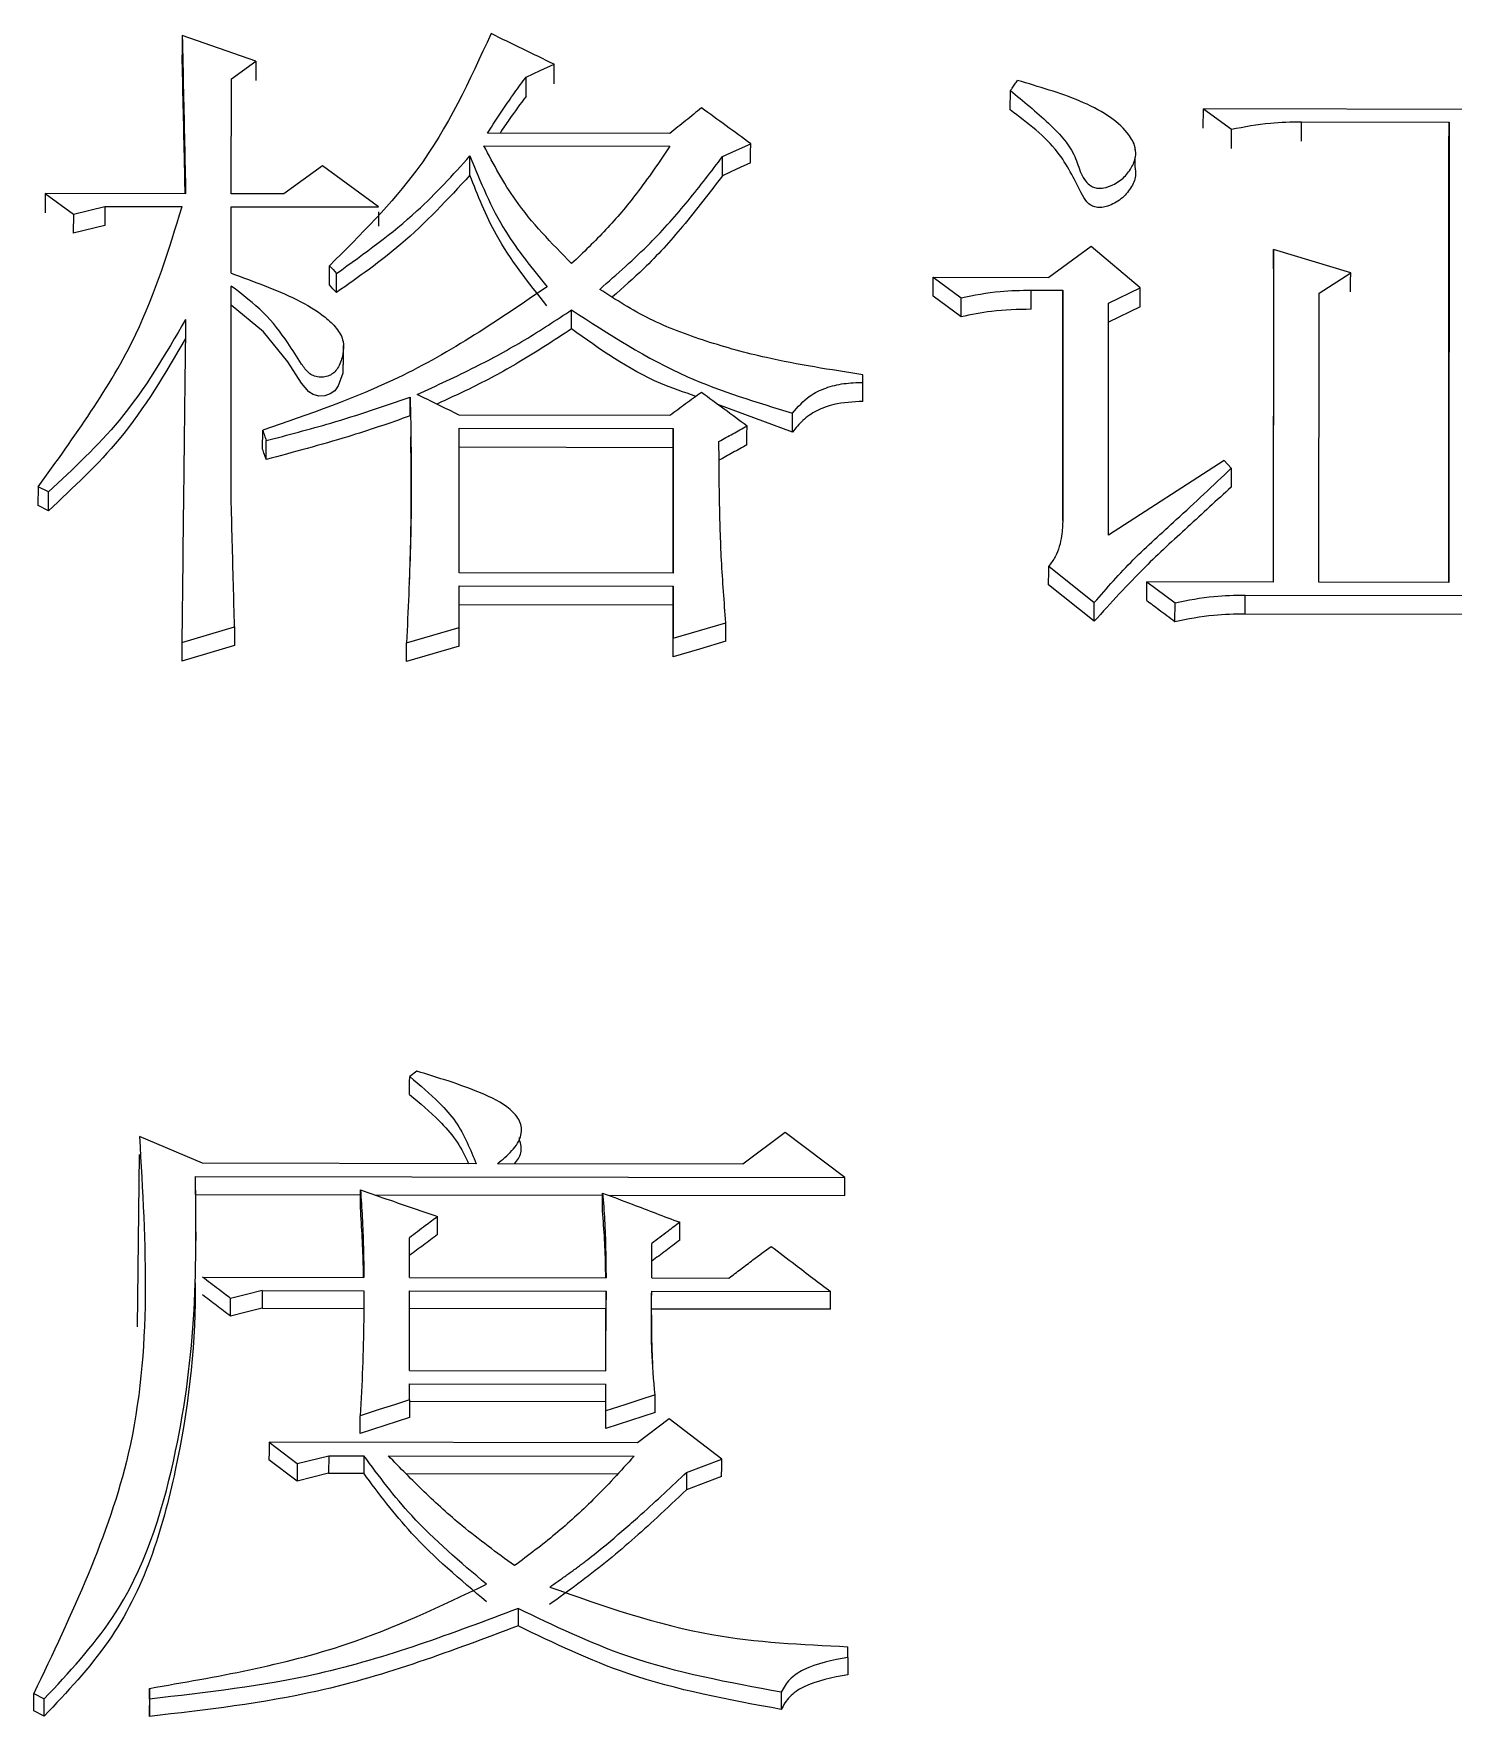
# Model space of a CAD drawing. Header units: millimetres. Extents: x 2104 to 4053, y 855 to 2233.
# Drawn here: x 2520.48 to 2524.86, y 2073.18 to 2078.37 of the extents above; entities that cross this region are included whole.
import ezdxf

# ---------------------------------------------------------------- set-up
doc = ezdxf.new("R2010")
doc.units = ezdxf.units.MM

msp = doc.modelspace()

# ---------------------------------------------------------------- linework, layer by layer
at = {"color": 7, "linetype": 'Continuous', "lineweight": 25}
for p, q in [((2520.9369, 2078.3595), (2520.9366, 2078.2996)), ((2521.164, 2078.2806), (2520.9369, 2078.3595)), ((2521.0882, 2078.2258), (2521.164, 2078.2806)), ((2521.088, 2077.8715), (2521.0882, 2078.2258)), ((2521.9967, 2078.1722), (2521.9969, 2078.2319)), ((2523.4894, 2078.1303), (2523.4897, 2078.1899)), ((2524.0843, 2078.0742), (2524.0846, 2078.1338)), ((2524.0846, 2078.1338), (2524.1711, 2078.0707)), ((2525.3718, 2078.1314), (2524.0846, 2078.1338)), ((2522.4403, 2078.0581), (2521.8778, 2078.0592)), ((2524.1708, 2078.0112), (2524.1711, 2078.0707)), ((2524.3872, 2078.0344), (2524.3874, 2078.0939)), ((2524.3874, 2078.0939), (2524.8418, 2078.0931)), ((2524.8418, 2078.0931), (2524.8409, 2076.673)), ((2521.867, 2078.0198), (2522.4403, 2078.0188)), ((2523.8741, 2078.0069), (2523.8742, 2078.0154)), ((2524.8407, 2076.673), (2524.8415, 2078.0335)), ((2521.3693, 2077.9577), (2521.2503, 2077.8712)), ((2521.5423, 2077.8312), (2521.3693, 2077.9577)), ((2521.8235, 2077.9291), (2521.8237, 2077.9884)), ((2522.6023, 2077.9276), (2522.6025, 2077.987)), ((2523.8739, 2077.9556), (2523.874, 2077.9848)), ((2520.5147, 2077.8726), (2520.6012, 2077.8093)), ((2520.9474, 2077.8718), (2520.5147, 2077.8726)), ((2521.2503, 2077.8712), (2521.088, 2077.8715)), ((2520.6012, 2077.8093), (2520.601, 2077.7501)), ((2520.6012, 2077.8093), (2520.6986, 2077.8328)), ((2520.6986, 2077.8328), (2520.9365, 2077.8323)), ((2521.0879, 2077.6266), (2521.088, 2077.832)), ((2521.088, 2077.832), (2521.5423, 2077.8312)), ((2521.5423, 2077.8164), (2521.5421, 2077.772)), ((2520.6984, 2077.7736), (2520.601, 2077.7501)), ((2523.7382, 2077.7087), (2523.6083, 2077.614)), ((2523.8895, 2077.5819), (2523.7382, 2077.7087)), ((2524.3007, 2077.6998), (2524.3, 2076.674)), ((2524.5386, 2077.6282), (2524.3007, 2077.6998)), ((2521.3905, 2077.5909), (2521.3907, 2077.6499)), ((2524.3004, 2077.6408), (2524.2998, 2076.674)), ((2524.4412, 2077.565), (2524.5386, 2077.6282)), ((2521.0875, 2076.9355), (2521.0879, 2077.587)), ((2523.2511, 2077.5558), (2523.2513, 2077.6147)), ((2523.2513, 2077.6147), (2523.3378, 2077.5512)), ((2523.2513, 2077.6147), (2523.6083, 2077.614)), ((2523.7922, 2077.5345), (2523.8895, 2077.5819)), ((2523.3376, 2077.4924), (2523.2511, 2077.5558)), ((2523.554, 2077.5157), (2523.5542, 2077.5746)), ((2523.5542, 2077.5746), (2523.6516, 2077.5744)), ((2523.6516, 2077.5744), (2523.6511, 2076.867)), ((2523.7917, 2076.8188), (2523.7922, 2077.5345)), ((2524.4407, 2076.6738), (2524.4412, 2077.565)), ((2523.6509, 2076.864), (2523.6513, 2077.5155)), ((2523.8893, 2077.523), (2523.7919, 2077.4758)), ((2521.434, 2077.345), (2521.4342, 2077.4039)), ((2523.0346, 2077.2316), (2523.0348, 2077.2901)), ((2523.0348, 2077.2901), (2523.0348, 2077.3139)), ((2521.6391, 2077.1866), (2521.6393, 2077.245)), ((2522.8182, 2077.1368), (2522.5876, 2077.222)), ((2522.4398, 2077.1879), (2521.7908, 2077.189)), ((2521.1847, 2077.0842), (2521.1849, 2077.1425)), ((2521.1955, 2077.0523), (2521.1958, 2077.1106)), ((2521.7905, 2076.7026), (2521.7907, 2077.1493)), ((2521.7907, 2077.1493), (2522.4506, 2077.1481)), ((2522.4506, 2077.1481), (2522.4503, 2076.7014)), ((2521.7905, 2077.091), (2522.4503, 2077.0898)), ((2522.4501, 2076.7014), (2522.4503, 2077.0898)), ((2524.1488, 2077.0494), (2523.7917, 2076.8188)), ((2524.1705, 2077.0255), (2524.1488, 2077.0494)), ((2524.1705, 2077.0255), (2524.1702, 2076.9674)), ((2520.4925, 2076.9685), (2520.4922, 2076.9105)), ((2520.5249, 2076.9525), (2520.4925, 2076.9685)), ((2520.5247, 2076.8945), (2520.4923, 2076.9104)), ((2520.5247, 2076.8945), (2520.5249, 2076.9525)), ((2522.4503, 2076.7014), (2521.7905, 2076.7026)), ((2523.6078, 2076.7233), (2523.7483, 2076.611)), ((2521.7903, 2076.5346), (2521.7904, 2076.6626)), ((2521.7904, 2076.6626), (2522.4503, 2076.6614)), ((2522.4503, 2076.6614), (2522.4502, 2076.5013)), ((2523.7481, 2076.5534), (2523.6075, 2076.6655)), ((2523.9104, 2076.6171), (2523.9106, 2076.6747)), ((2523.9106, 2076.6747), (2523.9971, 2076.6106)), ((2524.3, 2076.674), (2523.9106, 2076.6747)), ((2524.8409, 2076.673), (2524.4407, 2076.6738)), ((2521.7904, 2076.605), (2522.45, 2076.6038)), ((2522.4499, 2076.4438), (2522.45, 2076.6038)), ((2523.7481, 2076.5534), (2523.7483, 2076.611)), ((2523.9969, 2076.553), (2523.9971, 2076.6106)), ((2524.2132, 2076.5766), (2524.2135, 2076.6342)), ((2524.2135, 2076.6342), (2525.8036, 2076.6313)), ((2524.2132, 2076.5766), (2525.8034, 2076.5736)), ((2520.9358, 2076.488), (2521.098, 2076.5358)), ((2521.098, 2076.5358), (2521.0978, 2076.4783)), ((2521.6278, 2076.4293), (2521.6281, 2076.4868)), ((2522.4499, 2076.4438), (2522.4502, 2076.5013)), ((2521.0978, 2076.4783), (2520.9355, 2076.4306)), ((2521.6596, 2075.166), (2521.638, 2075.1497)), ((2521.9767, 2075.0117), (2521.9767, 2075.0118)), ((2520.9996, 2074.8822), (2520.8049, 2074.9641)), ((2521.9765, 2074.9563), (2521.9765, 2074.9618)), ((2522.7953, 2074.9767), (2522.6654, 2074.8791)), ((2522.9791, 2074.8378), (2522.7953, 2074.9767)), ((2520.7986, 2074.3777), (2520.8047, 2074.9086)), ((2521.8433, 2074.8806), (2520.9996, 2074.8822)), ((2522.6654, 2074.8791), (2521.9082, 2074.8805)), ((2520.9776, 2074.7862), (2520.9778, 2074.8414)), ((2520.9778, 2074.8414), (2522.9791, 2074.8378)), ((2520.9776, 2074.7862), (2521.4862, 2074.7852)), ((2521.5285, 2074.7851), (2522.2327, 2074.7838)), ((2522.2495, 2074.7838), (2522.9789, 2074.7825)), ((2520.9791, 2074.6149), (2520.9794, 2074.6704)), ((2521.6375, 2074.5297), (2521.6376, 2074.6524)), ((2522.3839, 2074.5283), (2522.384, 2074.6347)), ((2520.9993, 2074.5309), (2521.4969, 2074.53)), ((2521.6375, 2074.5297), (2522.2433, 2074.5286)), ((2522.3839, 2074.5283), (2522.6219, 2074.5279)), ((2521.0856, 2074.4104), (2521.0858, 2074.4652)), ((2521.1832, 2074.4896), (2521.183, 2074.4348)), ((2521.1832, 2074.4896), (2521.4969, 2074.489)), ((2521.6373, 2074.2428), (2521.6375, 2074.4888)), ((2521.6375, 2074.4888), (2522.2433, 2074.4877)), ((2522.2433, 2074.4877), (2522.243, 2074.4328)), ((2522.2431, 2074.2417), (2522.2433, 2074.4877)), ((2522.3839, 2074.4874), (2522.9356, 2074.4864)), ((2522.3839, 2074.4772), (2522.3839, 2074.4874)), ((2521.183, 2074.4348), (2521.4967, 2074.4342)), ((2522.243, 2074.4328), (2521.6373, 2074.434)), ((2522.2429, 2074.2417), (2522.243, 2074.4328)), ((2522.9354, 2074.4316), (2522.3837, 2074.4326)), ((2521.6373, 2074.2428), (2522.2431, 2074.2417)), ((2521.6373, 2074.1525), (2521.637, 2074.0981)), ((2521.6373, 2074.2018), (2522.2431, 2074.2007)), ((2521.6373, 2074.1525), (2521.6373, 2074.2018)), ((2522.243, 2074.1185), (2522.2431, 2074.2007)), ((2521.4856, 2074.0491), (2521.4858, 2074.1035)), ((2522.2428, 2074.1462), (2521.6373, 2074.1473)), ((2522.2428, 2074.0642), (2522.2428, 2074.1462)), ((2522.2428, 2074.0642), (2522.243, 2074.1185)), ((2522.4377, 2074.0935), (2522.3403, 2074.0197)), ((2522.5999, 2073.9698), (2522.4377, 2074.0935)), ((2521.2045, 2074.0218), (2521.291, 2073.9558)), ((2522.3403, 2074.0197), (2521.2045, 2074.0218)), ((2521.2907, 2073.9016), (2521.2042, 2073.9675)), ((2521.291, 2073.9558), (2521.2907, 2073.9016)), ((2521.291, 2073.9558), (2521.3884, 2073.9803)), ((2521.3884, 2073.9803), (2521.3881, 2073.9261)), ((2521.3884, 2073.9803), (2521.4966, 2073.9801)), ((2521.4966, 2073.9801), (2521.4963, 2073.9259)), ((2521.5722, 2073.9799), (2522.3295, 2073.9786)), ((2522.4917, 2073.9289), (2522.5999, 2073.9698)), ((2521.3881, 2073.9261), (2521.2907, 2073.9016)), ((2521.3881, 2073.9261), (2521.4963, 2073.9259)), ((2521.6263, 2073.9257), (2522.2786, 2073.9245)), ((2522.4917, 2073.9289), (2522.4914, 2073.8748)), ((2522.5996, 2073.9157), (2522.4914, 2073.8748)), ((2521.9721, 2073.5091), (2521.9719, 2073.4555)), ((2522.9888, 2073.3582), (2522.9889, 2073.3913)), ((2522.9888, 2073.3582), (2522.9886, 2073.3048)), ((2520.4789, 2073.1936), (2520.4791, 2073.2468)), ((2520.4792, 2073.2468), (2520.5116, 2073.2302)), ((2520.5114, 2073.177), (2520.5116, 2073.2302)), ((2520.8361, 2073.2628), (2520.8359, 2073.2096)), ((2520.8361, 2073.2296), (2520.8359, 2073.1764)), ((2520.8361, 2073.2296), (2520.8361, 2073.2628)), ((2520.5114, 2073.177), (2520.4789, 2073.1936)), ((2520.8359, 2073.1764), (2520.8359, 2073.2095))]:
    msp.add_line(p, q, dxfattribs=at)
at = {"color": 7, "linetype": 'Continuous', "lineweight": 25, "flags": 128}
for points in [[(2521.164, 2078.2806), (2521.1639, 2078.2471), (2521.1638, 2078.2208)], [(2521.9969, 2078.2319), (2522.0402, 2078.2515), (2522.0835, 2078.271)], [(2522.0832, 2078.2113), (2522.0834, 2078.2448), (2522.0835, 2078.271)], [(2524.8415, 2078.0335), (2524.8417, 2078.0669), (2524.8418, 2078.0931)], [(2522.6025, 2077.987), (2522.6458, 2078.0066), (2522.6891, 2078.0262)], [(2522.6888, 2077.9668), (2522.689, 2078), (2522.6891, 2078.0262)], [(2522.6888, 2077.9668), (2522.6456, 2077.9472), (2522.6023, 2077.9276)], [(2520.5147, 2077.8726), (2520.5146, 2077.8394), (2520.5145, 2077.8133)], [(2520.6986, 2077.8328), (2520.6985, 2077.7996), (2520.6984, 2077.7736)], [(2524.3004, 2077.6408), (2524.3006, 2077.6738), (2524.3007, 2077.6998)], [(2521.3908, 2077.6498), (2521.4016, 2077.6379), (2521.4124, 2077.626)], [(2524.5384, 2077.5692), (2524.5385, 2077.6022), (2524.5386, 2077.6282)], [(2521.4122, 2077.5671), (2521.4014, 2077.579), (2521.3905, 2077.5908)], [(2521.4122, 2077.5671), (2521.4123, 2077.5886), (2521.4123, 2077.6073), (2521.4124, 2077.626)], [(2523.8893, 2077.523), (2523.8894, 2077.556), (2523.8895, 2077.5819)], [(2521.4321, 2077.345), (2521.4314, 2077.3189), (2521.418, 2077.2794), (2521.4069, 2077.2644), (2521.3933, 2077.2544), (2521.3763, 2077.2488), (2521.3583, 2077.248), (2521.3404, 2077.2524), (2521.327, 2077.2607), (2521.3046, 2077.2879), (2521.2619, 2077.3533), (2521.1869, 2077.4462), (2521.0877, 2077.5282), (2521.0877, 2077.5282)], [(2523.3376, 2077.4924), (2523.3377, 2077.5218), (2523.3378, 2077.5512)], [(2523.6513, 2077.5155), (2523.6515, 2077.5485), (2523.6516, 2077.5744)], [(2522.1369, 2077.4551), (2522.137, 2077.4704), (2522.137, 2077.4857), (2522.1371, 2077.5139)], [(2522.8182, 2077.1368), (2522.8182, 2077.153), (2522.8183, 2077.1693), (2522.8184, 2077.1951)], [(2522.4503, 2077.0898), (2522.4505, 2077.1224), (2522.4506, 2077.1481)], [(2522.6775, 2077.0973), (2522.6776, 2077.13), (2522.6778, 2077.1556)], [(2523.6075, 2076.6655), (2523.6076, 2076.6801), (2523.6077, 2076.6947), (2523.6078, 2076.7233)], [(2522.45, 2076.6038), (2522.4502, 2076.6361), (2522.4503, 2076.6614)], [(2522.4502, 2076.5013), (2522.5313, 2076.5252), (2522.6125, 2076.5491)], [(2522.6122, 2076.4916), (2522.6124, 2076.5238), (2522.6125, 2076.5491)], [(2520.9358, 2076.488), (2520.9356, 2076.4559), (2520.9355, 2076.4306)], [(2521.6281, 2076.4868), (2521.7092, 2076.5107), (2521.7903, 2076.5346)], [(2521.7901, 2076.4771), (2521.7902, 2076.5093), (2521.7903, 2076.5346)], [(2522.6122, 2076.4916), (2522.5311, 2076.4677), (2522.4499, 2076.4438)], [(2521.7901, 2076.4771), (2521.709, 2076.4532), (2521.6278, 2076.4293)], [(2521.6377, 2075.0941), (2521.6378, 2075.1136), (2521.6379, 2075.1317), (2521.638, 2075.1497)], [(2522.9789, 2074.7825), (2522.979, 2074.8134), (2522.9791, 2074.8378)], [(2521.4861, 2074.7445), (2521.4862, 2074.7754), (2521.4863, 2074.7997)], [(2522.2324, 2074.7349), (2522.2326, 2074.7659), (2522.2327, 2074.7902)], [(2521.724, 2074.6625), (2521.7241, 2074.6934), (2521.7242, 2074.7176)], [(2522.4704, 2074.6448), (2522.4705, 2074.6757), (2522.4706, 2074.6999)], [(2521.1832, 2074.4896), (2521.1345, 2074.4774), (2521.1102, 2074.4713), (2521.0858, 2074.4652)], [(2522.9354, 2074.4316), (2522.9355, 2074.4623), (2522.9356, 2074.4864)], [(2521.183, 2074.4348), (2521.1343, 2074.4226), (2521.0856, 2074.4104)], [(2521.6373, 2074.1525), (2521.5907, 2074.1374), (2521.544, 2074.1223), (2521.4858, 2074.1035)], [(2522.2428, 2074.1462), (2522.243, 2074.1767), (2522.2431, 2074.2007)], [(2522.3945, 2074.1675), (2522.3479, 2074.1525), (2522.3012, 2074.1374), (2522.243, 2074.1185)], [(2522.3943, 2074.1131), (2522.3944, 2074.1436), (2522.3945, 2074.1675)], [(2522.3943, 2074.1131), (2522.3185, 2074.0887), (2522.2428, 2074.0642)], [(2521.637, 2074.0981), (2521.5613, 2074.0736), (2521.4856, 2074.0491)], [(2521.2045, 2074.0218), (2521.2044, 2073.9914), (2521.2042, 2073.9675)], [(2522.5996, 2073.9157), (2522.5998, 2073.946), (2522.5999, 2073.9698)], [(2522.7832, 2073.2509), (2522.7832, 2073.2361), (2522.7831, 2073.2212), (2522.783, 2073.1977)]]:
    msp.add_lwpolyline(points, dxfattribs=at)
at = {"color": 7, "linetype": 'Continuous', "lineweight": 25}
for points, knots in [([(2520.9369, 2078.3595), (2520.9381, 2078.3009), (2520.9405, 2078.1906), (2520.944, 2078.028), (2520.9463, 2077.9238), (2520.9474, 2077.8718)], [0, 0, 0, 0, 0.360863, 0.680431, 1, 1, 1, 1]), ([(2521.8888, 2078.3656), (2521.8227, 2078.2212), (2521.7038, 2077.9615), (2521.487, 2077.7457), (2521.3907, 2077.6498)], [0, 0, 0, 0, 0.555743, 1, 1, 1, 1]), ([(2522.0835, 2078.271), (2522.051, 2078.2868), (2521.9861, 2078.3183), (2521.9212, 2078.3498), (2521.8888, 2078.3656)], [0, 0, 0, 0, 0.500001, 1, 1, 1, 1]), ([(2520.9459, 2077.8718), (2520.9451, 2077.9108), (2520.9431, 2078.0018), (2520.94, 2078.1444), (2520.9378, 2078.2479), (2520.9366, 2078.2996)], [0, 0, 0, 0, 0.273101, 0.636549, 1, 1, 1, 1]), ([(2521.8778, 2078.0592), (2521.8936, 2078.0838), (2521.9202, 2078.1255), (2521.9608, 2078.1827), (2521.9849, 2078.2155), (2521.9969, 2078.2319)], [0, 0, 0, 0, 0.420893, 0.710402, 1, 1, 1, 1]), ([(2523.4897, 2078.1899), (2523.5295, 2078.1573), (2523.6024, 2078.0974), (2523.6823, 2078.0138), (2523.7007, 2077.9493), (2523.7159, 2077.9171), (2523.7305, 2077.9005), (2523.7453, 2077.8913), (2523.7607, 2077.8878), (2523.7818, 2077.8899), (2523.8107, 2077.9005), (2523.8428, 2077.9223), (2523.8659, 2077.9548), (2523.8785, 2077.9884), (2523.8738, 2078.0253), (2523.8462, 2078.069), (2523.765, 2078.1376), (2523.6411, 2078.1832), (2523.544, 2078.2117), (2523.5113, 2078.2213)], [0, 0, 0, 0, 0.1494431, 0.2740419, 0.3330763, 0.3627542, 0.3851876, 0.3980214, 0.4109849, 0.4260201, 0.4523902, 0.493257, 0.5334961, 0.5728596, 0.6051704, 0.6516819, 0.7292837, 0.9086861, 1, 1, 1, 1]), ([(2523.4897, 2078.1899), (2523.4915, 2078.1925), (2523.496, 2078.1991), (2523.5032, 2078.2095), (2523.5086, 2078.2174), (2523.5113, 2078.2213)], [0, 0, 0, 0, 0.250151, 0.625182, 1, 1, 1, 1]), ([(2521.9967, 2078.1722), (2521.9791, 2078.1487), (2521.9513, 2078.1115), (2521.9258, 2078.0732), (2521.9164, 2078.0591)], [0, 0, 0, 0, 0.63192, 1, 1, 1, 1]), ([(2522.5377, 2078.1366), (2522.5215, 2078.1236), (2522.489, 2078.0974), (2522.4565, 2078.0712), (2522.4403, 2078.0581)], [0, 0, 0, 0, 0.500001, 1, 1, 1, 1]), ([(2522.6891, 2078.0262), (2522.6639, 2078.0446), (2522.6134, 2078.0814), (2522.5629, 2078.1182), (2522.5377, 2078.1366)], [0, 0, 0, 0, 0.500001, 1, 1, 1, 1]), ([(2523.8735, 2077.9556), (2523.8748, 2077.946), (2523.8781, 2077.9232), (2523.8616, 2077.888), (2523.8333, 2077.8544), (2523.7993, 2077.836), (2523.772, 2077.8292), (2523.7543, 2077.829), (2523.7377, 2077.8356), (2523.7205, 2077.8506), (2523.6901, 2077.9082), (2523.6392, 2078.0171), (2523.543, 2078.0898), (2523.4894, 2078.1303)], [0, 0, 0, 0, 0.051982, 0.123338, 0.198417, 0.271009, 0.296918, 0.323098, 0.346096, 0.375678, 0.431852, 0.683343, 1, 1, 1, 1]), ([(2524.1711, 2078.0707), (2524.2108, 2078.0785), (2524.282, 2078.0923), (2524.3552, 2078.0934), (2524.3874, 2078.0939)], [0, 0, 0, 0, 0.558835, 1, 1, 1, 1]), ([(2522.1372, 2077.6563), (2522.0754, 2077.7195), (2521.9657, 2077.8317), (2521.897, 2077.9626), (2521.867, 2078.0198)], [0, 0, 0, 0, 0.563444, 1, 1, 1, 1]), ([(2522.4403, 2078.0188), (2522.4069, 2077.9694), (2522.347, 2077.8807), (2522.2449, 2077.7597), (2522.1732, 2077.6909), (2522.1372, 2077.6563)], [0, 0, 0, 0, 0.385333, 0.691685, 1, 1, 1, 1]), ([(2521.4124, 2077.626), (2521.4985, 2077.6878), (2521.6512, 2077.7974), (2521.7713, 2077.9304), (2521.8237, 2077.9884)], [0, 0, 0, 0, 0.56336, 1, 1, 1, 1]), ([(2521.8237, 2077.9884), (2521.8559, 2077.9091), (2521.9137, 2077.7665), (2522.0161, 2077.641), (2522.0615, 2077.5853)], [0, 0, 0, 0, 0.556662, 1, 1, 1, 1]), ([(2522.2237, 2077.5771), (2522.2768, 2077.6238), (2522.3749, 2077.7101), (2522.4984, 2077.8493), (2522.5678, 2077.941), (2522.6025, 2077.987)], [0, 0, 0, 0, 0.37017, 0.684341, 1, 1, 1, 1]), ([(2521.8234, 2077.929), (2521.7558, 2077.8555), (2521.6341, 2077.7235), (2521.4804, 2077.6151), (2521.4122, 2077.5671)], [0, 0, 0, 0, 0.55642, 1, 1, 1, 1]), ([(2522.0612, 2077.5265), (2522.0045, 2077.5976), (2521.9037, 2077.724), (2521.8479, 2077.8667), (2521.8235, 2077.929)], [0, 0, 0, 0, 0.5629901, 1, 1, 1, 1]), ([(2522.6023, 2077.9276), (2522.562, 2077.8749), (2522.4866, 2077.7762), (2522.3737, 2077.6506), (2522.2956, 2077.5823), (2522.263, 2077.5539)], [0, 0, 0, 0, 0.400337, 0.750384, 1, 1, 1, 1]), ([(2520.4925, 2076.9685), (2520.604, 2077.1219), (2520.8021, 2077.3945), (2520.8956, 2077.6991), (2520.9365, 2077.8323)], [0, 0, 0, 0, 0.562636, 1, 1, 1, 1]), ([(2521.0879, 2077.6266), (2521.1216, 2077.6143), (2521.223, 2077.5771), (2521.3409, 2077.5264), (2521.4138, 2077.4583), (2521.4366, 2077.4185), (2521.4329, 2077.3764), (2521.4235, 2077.3446), (2521.4086, 2077.3231), (2521.3941, 2077.3121), (2521.3768, 2077.3065), (2521.3582, 2077.3057), (2521.3406, 2077.3098), (2521.3205, 2077.3229), (2521.2964, 2077.3587), (2521.2564, 2077.4231), (2521.191, 2077.5092), (2521.1227, 2077.5608), (2521.0879, 2077.5871)], [0, 0, 0, 0, 0.104455, 0.314538, 0.365413, 0.416689, 0.461691, 0.509286, 0.529557, 0.546773, 0.564037, 0.580954, 0.598429, 0.614262, 0.652197, 0.737834, 0.86664, 1, 1, 1, 1]), ([(2522.0615, 2077.5853), (2521.9136, 2077.4843), (2521.6475, 2077.3023), (2521.3273, 2077.1917), (2521.1849, 2077.1425)], [0, 0, 0, 0, 0.555385, 1, 1, 1, 1]), ([(2523.0348, 2077.3139), (2522.935, 2077.3291), (2522.7709, 2077.3542), (2522.5515, 2077.4145), (2522.3745, 2077.4804), (2522.2737, 2077.5451), (2522.2237, 2077.5771)], [0, 0, 0, 0, 0.344082, 0.565383, 0.784584, 1, 1, 1, 1]), ([(2523.3378, 2077.5512), (2523.3776, 2077.559), (2523.4488, 2077.573), (2523.5219, 2077.5741), (2523.5542, 2077.5746)], [0, 0, 0, 0, 0.5588393, 1, 1, 1, 1]), ([(2520.9471, 2077.4843), (2520.8851, 2077.3773), (2520.7734, 2077.1848), (2520.6013, 2077.0239), (2520.5249, 2076.9525)], [0, 0, 0, 0, 0.556097, 1, 1, 1, 1]), ([(2520.9472, 2077.4843), (2520.9465, 2077.424), (2520.9444, 2077.2431), (2520.9404, 2076.9115), (2520.9374, 2076.6389), (2520.9358, 2076.488)], [0, 0, 0, 0, 0.1825466, 0.547641, 1, 1, 1, 1]), ([(2521.661, 2077.2529), (2521.7214, 2077.2806), (2521.8351, 2077.3327), (2521.9944, 2077.4198), (2522.0895, 2077.4824), (2522.1371, 2077.5138)], [0, 0, 0, 0, 0.361618, 0.679963, 1, 1, 1, 1]), ([(2522.1371, 2077.5139), (2522.252, 2077.4389), (2522.4591, 2077.3039), (2522.7077, 2077.2286), (2522.8184, 2077.1951)], [0, 0, 0, 0, 0.554843, 1, 1, 1, 1]), ([(2523.554, 2077.5157), (2523.5129, 2077.5149), (2523.4396, 2077.5133), (2523.3687, 2077.4988), (2523.3376, 2077.4924)], [0, 0, 0, 0, 0.561089, 1, 1, 1, 1]), ([(2520.9469, 2077.4256), (2520.8848, 2077.3187), (2520.7732, 2077.1264), (2520.6011, 2076.9658), (2520.5247, 2076.8945)], [0, 0, 0, 0, 0.556042, 1, 1, 1, 1]), ([(2522.1369, 2077.4551), (2522.0835, 2077.42), (2521.9823, 2077.3536), (2521.8415, 2077.2783), (2521.7549, 2077.2384), (2521.7216, 2077.2231)], [0, 0, 0, 0, 0.408145, 0.772939, 1, 1, 1, 1]), ([(2522.5204, 2077.2469), (2522.4836, 2077.2595), (2522.3407, 2077.3085), (2522.2237, 2077.3927), (2522.1369, 2077.4551)], [0, 0, 0, 0, 0.257784, 1, 1, 1, 1]), ([(2522.8184, 2077.1951), (2522.8346, 2077.2144), (2522.8617, 2077.2465), (2522.9202, 2077.2745), (2522.9761, 2077.2883), (2523.0152, 2077.2895), (2523.0348, 2077.2901)], [0, 0, 0, 0, 0.328374, 0.548346, 0.773135, 1, 1, 1, 1]), ([(2521.1958, 2077.1106), (2521.2623, 2077.128), (2521.3707, 2077.1565), (2521.5179, 2077.2029), (2521.5989, 2077.2309), (2521.6393, 2077.245)], [0, 0, 0, 0, 0.442714, 0.721209, 1, 1, 1, 1]), ([(2521.6393, 2077.245), (2521.6405, 2077.1904), (2521.6437, 2077.0373), (2521.6424, 2076.7846), (2521.6328, 2076.5861), (2521.6281, 2076.4868)], [0, 0, 0, 0, 0.2166413, 0.6081517, 1, 1, 1, 1]), ([(2521.7908, 2077.189), (2521.7691, 2077.1997), (2521.7259, 2077.221), (2521.6826, 2077.2422), (2521.661, 2077.2529)], [0, 0, 0, 0, 0.500001, 1, 1, 1, 1]), ([(2522.5372, 2077.2592), (2522.521, 2077.2473), (2522.4885, 2077.2235), (2522.456, 2077.1998), (2522.4398, 2077.1879)], [0, 0, 0, 0, 0.500001, 1, 1, 1, 1]), ([(2522.6778, 2077.1556), (2522.6543, 2077.1729), (2522.6075, 2077.2074), (2522.5606, 2077.242), (2522.5372, 2077.2592)], [0, 0, 0, 0, 0.500001, 1, 1, 1, 1]), ([(2523.0346, 2077.2316), (2523.0042, 2077.23), (2522.9546, 2077.2275), (2522.8918, 2077.2043), (2522.8479, 2077.1748), (2522.828, 2077.1494), (2522.8182, 2077.1368)], [0, 0, 0, 0, 0.348919, 0.571355, 0.788309, 1, 1, 1, 1]), ([(2521.6391, 2077.1866), (2521.5755, 2077.1644), (2521.4711, 2077.1281), (2521.3218, 2077.0861), (2521.2376, 2077.0636), (2521.1955, 2077.0523)], [0, 0, 0, 0, 0.438491, 0.719172, 1, 1, 1, 1]), ([(2521.185, 2077.1424), (2521.1868, 2077.1371), (2521.1904, 2077.1265), (2521.194, 2077.1159), (2521.1958, 2077.1106)], [0, 0, 0, 0, 0.500003, 1, 1, 1, 1]), ([(2521.6403, 2077.1218), (2521.6413, 2077.0453), (2521.6426, 2076.9353), (2521.6398, 2076.7809), (2521.6378, 2076.7134), (2521.6366, 2076.6803), (2521.6364, 2076.6725), (2521.6363, 2076.6712), (2521.6363, 2076.6715), (2521.6363, 2076.6716)], [0, 0, 0, 0, 0.54551, 0.783882, 0.931655, 0.979878, 0.989191, 0.998404, 1, 1, 1, 1]), ([(2522.5912, 2077.108), (2522.6056, 2077.116), (2522.6345, 2077.1318), (2522.6633, 2077.1477), (2522.6778, 2077.1556)], [0, 0, 0, 0, 0.500002, 1, 1, 1, 1]), ([(2522.6775, 2077.0973), (2522.6631, 2077.0894), (2522.6342, 2077.0735), (2522.6054, 2077.0577), (2522.5909, 2077.0498)], [0, 0, 0, 0, 0.500001, 1, 1, 1, 1]), ([(2522.6125, 2076.5491), (2522.6075, 2076.6132), (2522.5978, 2076.7385), (2522.5925, 2076.9249), (2522.5916, 2077.047), (2522.5912, 2077.108)], [0, 0, 0, 0, 0.343687, 0.671772, 1, 1, 1, 1]), ([(2523.7483, 2076.611), (2523.7873, 2076.6558), (2523.8653, 2076.7453), (2524.0147, 2076.8777), (2524.1144, 2076.9723), (2524.1705, 2077.0255)], [0, 0, 0, 0, 0.30479, 0.609527, 1, 1, 1, 1]), ([(2524.1702, 2076.9674), (2524.1258, 2076.9264), (2524.037, 2076.8445), (2523.8903, 2076.7105), (2523.7992, 2076.6099), (2523.7481, 2076.5534)], [0, 0, 0, 0, 0.3048801, 0.6097662, 1, 1, 1, 1]), ([(2521.098, 2076.5358), (2521.0969, 2076.5798), (2521.0946, 2076.6685), (2521.091, 2076.8018), (2521.0887, 2076.8909), (2521.0875, 2076.9355)], [0, 0, 0, 0, 0.329553, 0.664776, 1, 1, 1, 1]), ([(2523.6511, 2076.867), (2523.6506, 2076.8501), (2523.6496, 2076.8222), (2523.6412, 2076.7838), (2523.6295, 2076.7517), (2523.615, 2076.7328), (2523.6078, 2076.7233)], [0, 0, 0, 0, 0.3374888, 0.5565362, 0.7768672, 1, 1, 1, 1]), ([(2523.9104, 2076.6171), (2523.9227, 2076.6079), (2523.9433, 2076.5927), (2523.9722, 2076.5713), (2523.9886, 2076.5591), (2523.9969, 2076.553)], [0, 0, 0, 0, 0.428611, 0.714305, 1, 1, 1, 1]), ([(2523.9971, 2076.6106), (2524.0369, 2076.6185), (2524.108, 2076.6326), (2524.1812, 2076.6337), (2524.2135, 2076.6342)], [0, 0, 0, 0, 0.558835, 1, 1, 1, 1]), ([(2523.9969, 2076.553), (2524.0366, 2076.5609), (2524.1078, 2076.5749), (2524.181, 2076.5761), (2524.2132, 2076.5766)], [0, 0, 0, 0, 0.5588231, 1, 1, 1, 1]), ([(2521.638, 2075.1497), (2521.6693, 2075.1232), (2521.7206, 2075.0797), (2521.782, 2075.0119), (2521.8159, 2074.9468), (2521.8342, 2074.9027), (2521.8433, 2074.8806)], [0, 0, 0, 0, 0.345509, 0.566176, 0.783683, 1, 1, 1, 1]), ([(2521.9082, 2074.8805), (2521.9241, 2074.8934), (2521.9553, 2074.9186), (2521.9855, 2074.9646), (2521.9814, 2075.0138), (2521.9368, 2075.0623), (2521.8271, 2075.1151), (2521.7262, 2075.1458), (2521.6596, 2075.166)], [0, 0, 0, 0, 0.1193343, 0.235111, 0.3264668, 0.4209907, 0.6176824, 1, 1, 1, 1]), ([(2521.6377, 2075.0941), (2521.6691, 2075.0676), (2521.7205, 2075.0242), (2521.7815, 2074.9563), (2521.8068, 2074.9096), (2521.8177, 2074.8841), (2521.8192, 2074.8807)], [0, 0, 0, 0, 0.422591, 0.692444, 0.958378, 1, 1, 1, 1]), ([(2520.8049, 2074.9641), (2520.8245, 2074.6341), (2520.8596, 2074.0437), (2520.5956, 2073.4908), (2520.4791, 2073.2468)], [0, 0, 0, 0, 0.558854, 1, 1, 1, 1]), ([(2521.9615, 2074.8804), (2521.9697, 2074.8913), (2521.9871, 2074.9146), (2521.9802, 2074.9416), (2521.9766, 2074.9559)], [0, 0, 0, 0, 0.469394, 1, 1, 1, 1]), ([(2520.5116, 2073.2302), (2520.5872, 2073.3115), (2520.7887, 2073.5281), (2520.9191, 2073.944), (2520.9825, 2074.4027), (2520.9794, 2074.6945), (2520.9778, 2074.8414)], [0, 0, 0, 0, 0.180535, 0.481186, 0.738841, 1, 1, 1, 1]), ([(2521.4863, 2074.7997), (2521.4883, 2074.7715), (2521.4923, 2074.7125), (2521.4956, 2074.6225), (2521.4965, 2074.5608), (2521.4969, 2074.53)], [0, 0, 0, 0, 0.314831, 0.657355, 1, 1, 1, 1]), ([(2521.4863, 2074.7997), (2521.5171, 2074.7891), (2521.5722, 2074.7701), (2521.6515, 2074.7427), (2521.7, 2074.726), (2521.7242, 2074.7176)], [0, 0, 0, 0, 0.388596, 0.694298, 1, 1, 1, 1]), ([(2522.2327, 2074.7902), (2522.2349, 2074.7622), (2522.2395, 2074.7047), (2522.2423, 2074.6175), (2522.243, 2074.5582), (2522.2433, 2074.5286)], [0, 0, 0, 0, 0.3217496, 0.6607954, 1, 1, 1, 1]), ([(2522.2327, 2074.7902), (2522.263, 2074.7787), (2522.3179, 2074.7579), (2522.3972, 2074.7278), (2522.4461, 2074.7092), (2522.4706, 2074.6999)], [0, 0, 0, 0, 0.382821, 0.69141, 1, 1, 1, 1]), ([(2521.4957, 2074.53), (2521.4955, 2074.5403), (2521.4949, 2074.5813), (2521.4924, 2074.6528), (2521.4882, 2074.7139), (2521.4861, 2074.7445)], [0, 0, 0, 0, 0.144288, 0.572038, 1, 1, 1, 1]), ([(2522.2423, 2074.5286), (2522.2422, 2074.5387), (2522.2417, 2074.5782), (2522.2394, 2074.647), (2522.2348, 2074.7056), (2522.2324, 2074.7349)], [0, 0, 0, 0, 0.146287, 0.572972, 1, 1, 1, 1]), ([(2521.7242, 2074.7176), (2521.7119, 2074.7083), (2521.6912, 2074.6928), (2521.6624, 2074.6711), (2521.6459, 2074.6586), (2521.6376, 2074.6524)], [0, 0, 0, 0, 0.428365, 0.714183, 1, 1, 1, 1]), ([(2522.4706, 2074.6999), (2522.4582, 2074.6906), (2522.4376, 2074.6751), (2522.4088, 2074.6533), (2522.3923, 2074.6409), (2522.384, 2074.6347)], [0, 0, 0, 0, 0.428365, 0.714183, 1, 1, 1, 1]), ([(2521.724, 2074.6625), (2521.7095, 2074.6516), (2521.6808, 2074.63), (2521.652, 2074.6083), (2521.6376, 2074.5975)], [0, 0, 0, 0, 0.5011716, 1, 1, 1, 1]), ([(2522.4704, 2074.6448), (2522.4559, 2074.6339), (2522.4271, 2074.6123), (2522.3983, 2074.5906), (2522.384, 2074.5798)], [0, 0, 0, 0, 0.501172, 1, 1, 1, 1]), ([(2522.6219, 2074.5279), (2522.6343, 2074.5372), (2522.659, 2074.5559), (2522.7023, 2074.5885), (2522.7332, 2074.6118), (2522.7518, 2074.6258)], [0, 0, 0, 0, 0.285577, 0.571153, 1, 1, 1, 1]), ([(2522.7518, 2074.6258), (2522.7765, 2074.6071), (2522.8195, 2074.5745), (2522.8807, 2074.528), (2522.9173, 2074.5003), (2522.9356, 2074.4864)], [0, 0, 0, 0, 0.403163, 0.701581, 1, 1, 1, 1]), ([(2521.0858, 2074.4652), (2521.0735, 2074.4746), (2521.0529, 2074.4902), (2521.0241, 2074.5121), (2521.0076, 2074.5246), (2520.9993, 2074.5309)], [0, 0, 0, 0, 0.42836, 0.71418, 1, 1, 1, 1]), ([(2520.9771, 2074.5134), (2520.9771, 2074.5037), (2520.9772, 2074.3111), (2520.9328, 2073.9354), (2520.7902, 2073.4724), (2520.5816, 2073.2514), (2520.5114, 2073.177)], [0, 0, 0, 0, 0.020842, 0.409793, 0.801314, 1, 1, 1, 1]), ([(2521.0856, 2074.4104), (2521.0712, 2074.4214), (2521.0423, 2074.4432), (2521.0135, 2074.4651), (2520.9991, 2074.476)], [0, 0, 0, 0, 0.499999, 1, 1, 1, 1]), ([(2521.4969, 2074.489), (2521.4967, 2074.4589), (2521.4963, 2074.3797), (2521.4934, 2074.2511), (2521.4883, 2074.1527), (2521.4858, 2074.1035)], [0, 0, 0, 0, 0.2348288, 0.6173372, 1, 1, 1, 1]), ([(2522.3945, 2074.1675), (2522.3904, 2074.2135), (2522.3837, 2074.2897), (2522.383, 2074.3965), (2522.3836, 2074.4571), (2522.3839, 2074.4874)], [0, 0, 0, 0, 0.430957, 0.715413, 1, 1, 1, 1]), ([(2522.3876, 2074.2632), (2522.3866, 2074.2841), (2522.3845, 2074.3263), (2522.3841, 2074.3714), (2522.3839, 2074.4072), (2522.3838, 2074.4363), (2522.3838, 2074.4604), (2522.3839, 2074.4772)], [0, 0, 0, 0, 0.317501, 0.640331, 0.725556, 0.807347, 1, 1, 1, 1]), ([(2521.8748, 2073.5837), (2521.7942, 2073.6518), (2521.6511, 2073.7729), (2521.5435, 2073.9171), (2521.4966, 2073.9801)], [0, 0, 0, 0, 0.56329, 1, 1, 1, 1]), ([(2521.9614, 2073.6412), (2521.9066, 2073.6812), (2521.8085, 2073.7527), (2521.6812, 2073.8682), (2521.6086, 2073.9427), (2521.5722, 2073.9799)], [0, 0, 0, 0, 0.387466, 0.693166, 1, 1, 1, 1]), ([(2522.3295, 2073.9786), (2522.2882, 2073.933), (2522.2125, 2073.8496), (2522.0888, 2073.7371), (2522.004, 2073.6733), (2521.9614, 2073.6412)], [0, 0, 0, 0, 0.374499, 0.686278, 1, 1, 1, 1]), ([(2521.8745, 2073.53), (2521.7939, 2073.5981), (2521.6509, 2073.7189), (2521.5433, 2073.863), (2521.4963, 2073.9259)], [0, 0, 0, 0, 0.563337, 1, 1, 1, 1]), ([(2522.0696, 2073.575), (2522.074, 2073.5781), (2522.0806, 2073.5828), (2522.0894, 2073.589), (2522.0961, 2073.5937), (2522.1027, 2073.5983), (2522.1093, 2073.603), (2522.1159, 2073.6077), (2522.1224, 2073.6125), (2522.129, 2073.6172), (2522.1356, 2073.6219), (2522.1421, 2073.6267), (2522.1508, 2073.633), (2522.1595, 2073.6394), (2522.1681, 2073.6459), (2522.1745, 2073.6507), (2522.1873, 2073.6605), (2522.2316, 2073.6952), (2522.2883, 2073.7435), (2522.3841, 2073.8275), (2522.4456, 2073.8854), (2522.4917, 2073.9289)], [0, 0, 0, 0, 0.028904, 0.043385, 0.057865, 0.072345, 0.086826, 0.101306, 0.115786, 0.130266, 0.144747, 0.159227, 0.173707, 0.202668, 0.217148, 0.231629, 0.246109, 0.304033, 0.535791, 0.651637, 1, 1, 1, 1]), ([(2522.4914, 2073.8748), (2522.4613, 2073.8465), (2522.3801, 2073.7703), (2522.2443, 2073.648), (2522.1278, 2073.5636), (2522.0693, 2073.5213)], [0, 0, 0, 0, 0.227304, 0.612732, 1, 1, 1, 1]), ([(2520.8361, 2073.2628), (2521.0425, 2073.2985), (2521.4085, 2073.3619), (2521.7332, 2073.5163), (2521.8748, 2073.5837)], [0, 0, 0, 0, 0.563872, 1, 1, 1, 1]), ([(2522.0696, 2073.575), (2522.2338, 2073.5171), (2522.529, 2073.4129), (2522.8476, 2073.398), (2522.9889, 2073.3913)], [0, 0, 0, 0, 0.55643, 1, 1, 1, 1]), ([(2521.9721, 2073.509), (2521.7694, 2073.4324), (2521.4055, 2073.2948), (2521.0109, 2073.2496), (2520.8361, 2073.2296)], [0, 0, 0, 0, 0.557128, 1, 1, 1, 1]), ([(2522.7832, 2073.2509), (2522.6221, 2073.2805), (2522.3363, 2073.3331), (2522.0828, 2073.4556), (2521.9722, 2073.5091)], [0, 0, 0, 0, 0.5636828, 1, 1, 1, 1]), ([(2521.9719, 2073.4555), (2521.7691, 2073.3789), (2521.4052, 2073.2415), (2521.0106, 2073.1964), (2520.8359, 2073.1764)], [0, 0, 0, 0, 0.557096, 1, 1, 1, 1]), ([(2522.783, 2073.1977), (2522.6219, 2073.2273), (2522.3361, 2073.2797), (2522.0825, 2073.4021), (2521.9719, 2073.4555)], [0, 0, 0, 0, 0.563727, 1, 1, 1, 1]), ([(2522.9888, 2073.3582), (2522.9413, 2073.3494), (2522.8755, 2073.3372), (2522.8064, 2073.2927), (2522.7909, 2073.2647), (2522.7832, 2073.2509)], [0, 0, 0, 0, 0.571287, 0.789427, 1, 1, 1, 1]), ([(2522.9886, 2073.3048), (2522.941, 2073.296), (2522.8753, 2073.2839), (2522.8062, 2073.2394), (2522.7906, 2073.2114), (2522.783, 2073.1977)], [0, 0, 0, 0, 0.571439, 0.789549, 1, 1, 1, 1])]:
    msp.add_open_spline(points, degree=3, knots=knots, dxfattribs=at)
msp.add_open_spline([(2521.1955, 2077.0523), (2521.1937, 2077.0576), (2521.1901, 2077.0683), (2521.1865, 2077.0789), (2521.1847, 2077.0842)], degree=3, dxfattribs=at)

doc.saveas('drawing.dxf')
